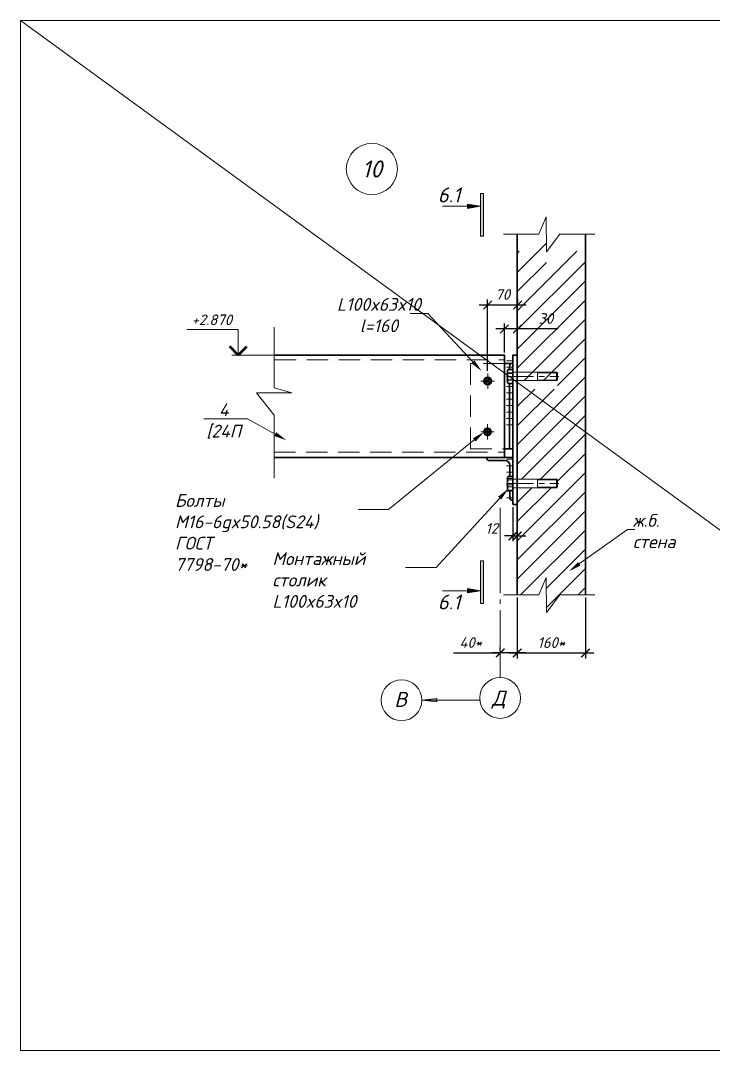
# Model space of a CAD drawing. Header units: millimetres. Extents: x -79646 to 95064, y -231229 to -58107.
# Drawn here: x -74966 to -73342, y -169327 to -166914 of the extents above; entities that cross this region are included whole.
import ezdxf
from ezdxf import colors
from ezdxf.entities.mleader import LeaderData, LeaderLine
from ezdxf.enums import TextEntityAlignment as Align
from ezdxf.math import Vec2, Vec3

# ---------------------------------------------------------------- set-up
doc = ezdxf.new("R2010")
doc.units = ezdxf.units.MM
doc.header["$PDMODE"] = 3
for name, pattern in [('CENTER', [50.8, 31.75, -6.35, 6.35, -6.35]), ('GOST2.303 5', [24, 20, -1.5, 1, -1.5]), ('HIDDEN', [0.375, 0.25, -0.125]), ('HIDDEN2', [0.1875, 0.125, -0.0625])]:
    doc.linetypes.add(name, pattern=pattern)
doc.layers.get('0').update_dxf_attribs({"lineweight": 5})
doc.layers.get('Defpoints').update_dxf_attribs({"lineweight": 0})
for name, color, linetype, lineweight in [('#Dimensions', 7, 'Continuous', 9), ('#Бетон разрез', 22, 'Continuous', 30), ('#Выноски', 7, 'Continuous', 15), ('#Оси', 7, 'Continuous', 9), ('#разм', 7, 'Continuous', 9), ('A-okno', 7, 'Continuous', 0), ('k_ Выноски', 40, 'Continuous', 13), ('k_ Металл', 1, 'Continuous', 30), ('k_ Металл_вид', 1, 'Continuous', 18), ('k_ Штриховка', 8, 'Continuous', 5), ('Металл для узлов', 7, 'Continuous', 30), ('сварка', 7, 'Continuous', 5), ('Тонкие линии', 7, 'Continuous', 13)]:
    doc.layers.add(name, color=color, linetype=linetype, lineweight=lineweight)
doc.styles.add('ESKDW', font='eskdw.shx', dxfattribs={"oblique": 15})
doc.styles.get("Standard").update_dxf_attribs({"font": 'arial.ttf'})
doc.styles.add('STEP PR', font='isocpeui.ttf')
doc.dimstyles.new('SPDS', dxfattribs={"dimscale": 50, "dimtxt": 2.5, "dimasz": 2, "dimexe": 1.25, "dimexo": 0.625, "dimtad": 1, "dimdec": 0, "dimrnd": 0.001, "dimtxsty": 'ESKDW', "dimblk": 'ARCHTICK', "dimcen": 2.5, "dimdle": 2, "dimclrd": 256, "dimclre": 256, "dimclrt": 7, "dimadec": 0, "dimazin": 2, "dimtfac": 0.75, "dimtdec": 0, "dimtmove": 1, "dimatfit": 3, "dimfxl": 1, "dimtolj": 1, "dimarcsym": 1})

# ---------------------------------------------------------------- blocks, each defined once
blk = doc.blocks.new('_ArchTick')
at = {"color": 0, "linetype": 'ByBlock', "const_width": 0.15}
blk.add_lwpolyline([(-0.5, -0.5), (0.5, 0.5)], dxfattribs=at)
blk = doc.blocks.new('*D612')
at = {"layer": '#Dimensions', "lineweight": -2, "transparency": 16777216}
for p, q in [((-73642.3, -168266), (-73642.3, -168408.7)), ((-73802, -168282.2), (-73802, -168408.7)), ((-73622.3, -168396.2), (-73822, -168396.2))]:
    blk.add_line(p, q, dxfattribs=at)
at = {"layer": 'Defpoints', "color": 0, "lineweight": 0, "transparency": 16777216}
for p in [(-73642.3, -168259.7), (-73802, -168276), (-73802, -168396.2)]:
    blk.add_point(p, dxfattribs=at)
at = {"layer": '#Dimensions', "lineweight": -2, "transparency": 16777216, "xscale": 20, "yscale": 20, "zscale": 20, "rotation": 180}
blk.add_blockref('_ArchTick', (-73802, -168396.2), dxfattribs=at)
at = {"layer": '#Dimensions', "lineweight": -2, "transparency": 16777216, "xscale": 20, "yscale": 20, "zscale": 20}
blk.add_blockref('_ArchTick', (-73642.3, -168396.2), dxfattribs=at)
at = {"layer": '#Dimensions', "transparency": 16777216, "insert": (-73722.2, -168371.7), "char_height": 25, "attachment_point": 5, "style": 'STEP PR'}
blk.add_mtext('\\A1;160*', dxfattribs=at)
blk = doc.blocks.new('*U247')
for points in [[(0, -0.5), (0, 0.5)], [(1, -0.5), (1, 0.5)], [(2, -0.5), (2, 0.5)], [(3, -0.5), (3, 0.5)], [(4, -0.5), (4, 0.5)], [(5, -0.5), (5, 0.5)], [(6, -0.5), (6, 0.5)], [(7, -0.5), (7, 0.5)], [(8, -0.5), (8, 0.5)], [(9, -0.5), (9, 0.5)], [(10, -0.5), (10, 0.5)]]:
    blk.add_lwpolyline(points)
blk = doc.blocks.new('*D613')
at = {"layer": '#Dimensions', "lineweight": -2, "transparency": 16777216}
for p, q in [((-73871.4, -167734.5), (-73871.4, -167568)), ((-73801, -167574.3), (-73801, -167568)), ((-73781, -167580.5), (-73891.4, -167580.5))]:
    blk.add_line(p, q, dxfattribs=at)
at = {"layer": 'Defpoints', "color": 0, "lineweight": 0, "transparency": 16777216}
for p in [(-73871.4, -167580.5), (-73801, -167580.5), (-73871.4, -167740.7)]:
    blk.add_point(p, dxfattribs=at)
at = {"layer": '#Dimensions', "lineweight": -2, "transparency": 16777216, "xscale": 20, "yscale": 20, "zscale": 20, "rotation": 180}
blk.add_blockref('_ArchTick', (-73871.4, -167580.5), dxfattribs=at)
at = {"layer": '#Dimensions', "lineweight": -2, "transparency": 16777216, "xscale": 20, "yscale": 20, "zscale": 20}
blk.add_blockref('_ArchTick', (-73801, -167580.5), dxfattribs=at)
at = {"layer": '#Dimensions', "transparency": 16777216, "insert": (-73836.2, -167555.9), "char_height": 25, "attachment_point": 5, "style": 'STEP PR'}
blk.add_mtext('\\A1;70', dxfattribs=at)
blk = doc.blocks.new('*D614')
at = {"layer": '#Dimensions', "lineweight": -2, "transparency": 16777216}
for p, q in [((-73782, -167636.7), (-73852.3, -167636.7)), ((-73832.3, -167691.6), (-73832.3, -167624.2)), ((-73802, -167691.6), (-73802, -167624.2)), ((-73705.7, -167636.7), (-73802, -167636.7))]:
    blk.add_line(p, q, dxfattribs=at)
at = {"layer": 'Defpoints', "color": 0, "lineweight": 0, "transparency": 16777216}
for p in [(-73832.3, -167636.7), (-73832.3, -167697.8), (-73802, -167697.8)]:
    blk.add_point(p, dxfattribs=at)
at = {"layer": '#Dimensions', "lineweight": -2, "transparency": 16777216, "xscale": 20, "yscale": 20, "zscale": 20, "rotation": 180}
blk.add_blockref('_ArchTick', (-73832.3, -167636.7), dxfattribs=at)
at = {"layer": '#Dimensions', "lineweight": -2, "transparency": 16777216, "xscale": 20, "yscale": 20, "zscale": 20}
blk.add_blockref('_ArchTick', (-73802, -167636.7), dxfattribs=at)
at = {"layer": '#Dimensions', "transparency": 16777216, "insert": (-73735.2, -167612.2), "char_height": 25, "attachment_point": 5, "style": 'STEP PR'}
blk.add_mtext('\\A1;30', dxfattribs=at)
blk = doc.blocks.new('A$C04BC7B76')
at = {"layer": 'Металл для узлов', "color": 7, "lineweight": 30, "ltscale": 10}
blk.add_lwpolyline([(-1, 5.4), (5.3, -2.2), (-1, -9.9), (-7.4, -2.2), (-1, 5.4)], dxfattribs=at)
at = {"layer": 'Тонкие линии', "ltscale": 20}
for p, q in [((4.5, -7.5), (-6.5, 3.1)), ((-6.4, -7.6), (4.5, 3.2))]:
    blk.add_line(p, q, dxfattribs=at)
at = {"layer": 'Тонкие линии', "lineweight": 5, "ltscale": 100}
for p, q in [((-1, -16.6), (-1, 12.3)), ((-13.6, -2.2), (11.6, -2.2))]:
    blk.add_line(p, q, dxfattribs=at)
at = {"layer": 'Тонкие линии', "ltscale": 20}
for centre, radius in [((-0.9, -2.2), 7.67), ((-1.1, -2.2), 6.36)]:
    blk.add_circle(centre, radius, dxfattribs=at)
blk = doc.blocks.new('*D615')
at = {"layer": '#Dimensions', "lineweight": -2, "transparency": 16777216}
for p, q in [((-73802, -168266), (-73802, -168408.4)), ((-73841.9, -168389.6), (-73841.9, -168383.4)), ((-73951.2, -168395.9), (-73841.9, -168395.9)), ((-73782, -168395.9), (-73861.9, -168395.9))]:
    blk.add_line(p, q, dxfattribs=at)
at = {"layer": 'Defpoints', "color": 0, "lineweight": 0, "transparency": 16777216}
for p in [(-73802, -168259.8), (-73841.9, -168395.9), (-73841.9, -168395.9)]:
    blk.add_point(p, dxfattribs=at)
at = {"layer": '#Dimensions', "lineweight": -2, "transparency": 16777216, "xscale": 20, "yscale": 20, "zscale": 20, "rotation": 180}
blk.add_blockref('_ArchTick', (-73841.9, -168395.9), dxfattribs=at)
at = {"layer": '#Dimensions', "lineweight": -2, "transparency": 16777216, "xscale": 20, "yscale": 20, "zscale": 20}
blk.add_blockref('_ArchTick', (-73802, -168395.9), dxfattribs=at)
at = {"layer": '#Dimensions', "transparency": 16777216, "insert": (-73911.1, -168371.4), "char_height": 25, "attachment_point": 5, "style": 'STEP PR'}
blk.add_mtext('\\A1;40*', dxfattribs=at)
blk = doc.blocks.new('*U248')
for points in [[(0, -0.5), (0, 0.5)], [(1, -0.5), (1, 0.5)], [(2, -0.5), (2, 0.5)], [(3, -0.5), (3, 0.5)], [(4, -0.5), (4, 0.5)], [(5, -0.5), (5, 0.5)], [(6, -0.5), (6, 0.5)]]:
    blk.add_lwpolyline(points)
blk = doc.blocks.new('A$C53553960')
at = {"layer": 'Металл для узлов', "ltscale": 20}
blk.add_lwpolyline([(-185.5, 44.3), (-196.2, 44.3), (-198, 41.2), (-198, 14), (-196.2, 11.2), (-185.5, 11.2), (-185.5, 44.3), (-185.5, 36.1)], dxfattribs=at)
at = {"layer": 'Тонкие линии', "color": 2, "linetype": 'CENTER', "ltscale": 2}
blk.add_line((-200.5, 27.8), (-78, 27.8), dxfattribs=at)
at = {"layer": 'Тонкие линии', "ltscale": 0.4}
for p, q in [((-198, 41.2), (-196.2, 44.3)), ((-198, 14.4), (-198, 41.2)), ((-196.2, 36.1), (-198, 39.2)), ((-196.2, 44.3), (-185.5, 44.3)), ((-185.5, 36.1), (-196.2, 36.1)), ((-185.5, 44.3), (-185.5, 11.2)), ((-196.2, 19.5), (-198, 16.3)), ((-196.2, 11.2), (-198, 14.4)), ((-185.5, 19.5), (-196.2, 19.5)), ((-185.5, 11.2), (-196.2, 11.2))]:
    blk.add_line(p, q, dxfattribs=at)
at = {"layer": 'Тонкие линии', "linetype": 'HIDDEN2', "lineweight": 5, "ltscale": 8}
for p, q in [((-128, 37.8), (-128, 17.8)), ((-128, 36.4), (-83, 36.4)), ((-83, 37.8), (-80.5, 35.3)), ((-83, 37.8), (-83, 17.8)), ((-80.5, 35.3), (-80.5, 20.3)), ((-128, 19.1), (-83, 19.1)), ((-80.5, 20.3), (-83, 17.8))]:
    blk.add_line(p, q, dxfattribs=at)
for points in [[(-184.1, 37.8), (-128, 37.8), (-83, 37.8)], [(-83, 17.8), (-128, 17.8), (-184.1, 17.8)]]:
    blk.add_lwpolyline(points, dxfattribs=at)
at = {"layer": 'Тонкие линии', "ltscale": 0.4}
for centre, radius, start, end in [((-178.3, 27.8), 19.7, 155.1221, 204.8779), ((-184.1, 39.2), 1.38, 180, 270), ((-184.1, 16.4), 1.38, 90, 180)]:
    blk.add_arc(centre, radius, start, end, dxfattribs=at)
blk = doc.blocks.new('*D616')
at = {"layer": '#Dimensions', "lineweight": -2, "transparency": 16777216}
for p, q in [((-73812.3, -168054.1), (-73812.3, -168134.2)), ((-73802, -168054.1), (-73802, -168134.2)), ((-73812.3, -168121.7), (-73832.3, -168121.7)), ((-73812.3, -168121.7), (-73802, -168121.7)), ((-73802, -168121.7), (-73782, -168121.7))]:
    blk.add_line(p, q, dxfattribs=at)
at = {"layer": 'Defpoints', "color": 0, "lineweight": 0, "transparency": 16777216}
for p in [(-73812.3, -168047.8), (-73802, -168047.8), (-73802, -168121.7)]:
    blk.add_point(p, dxfattribs=at)
at = {"layer": '#Dimensions', "lineweight": -2, "transparency": 16777216, "xscale": 20, "yscale": 20, "zscale": 20}
blk.add_blockref('_ArchTick', (-73812.3, -168121.7), dxfattribs=at)
at = {"layer": '#Dimensions', "lineweight": -2, "transparency": 16777216, "xscale": 20, "yscale": 20, "zscale": 20, "rotation": 180}
blk.add_blockref('_ArchTick', (-73802, -168121.7), dxfattribs=at)
at = {"layer": '#Dimensions', "transparency": 16777216, "insert": (-73861.9, -168104.2), "char_height": 25, "attachment_point": 5, "style": 'STEP PR'}
blk.add_mtext('\\A1;12', dxfattribs=at)
blk = doc.blocks.new('*U120')
at = {"layer": '#разм', "ltscale": 100, "elevation": 0}
for points in [[(4577173, -920400), (4575971, -920400)], [(4577173, -921000), (4577173, -920400)], [(4578032, -921000), (4577023, -921000)]]:
    blk.add_lwpolyline(points, dxfattribs=at)
at = {"layer": 'A-okno', "color": 0, "lineweight": 50, "ltscale": 100, "elevation": 0}
for points in [[(4577173, -921000), (4576973, -920800)], [(4577173, -921000), (4577373, -920800)]]:
    blk.add_lwpolyline(points, dxfattribs=at)
at = {"layer": '#разм', "style": 'STEP PR'}
for tag, p in [('ОТМЕТКА', (4576248, -920299)), ('ПРИМЕЧАНИЕ', (4577032, -920711))]:
    blk.add_attdef(tag, p, '', height=250, dxfattribs=at)
blk = doc.blocks.new('*U252')
at = {"linetype": 'ByBlock', "ltscale": 100}
h = blk.add_hatch(color=256, dxfattribs=at)
h.dxf.hatch_style = 1
h.paths.add_polyline_path([(-35, 0), (35, 0), (35, 1000), (-35, 1000)])
h = blk.add_hatch(color=256, dxfattribs=at)
h.dxf.hatch_style = 1
h.paths.add_polyline_path([(-335, 750), (-335, 700), (-335, 650), (-35, 700)])
for p, q in [((35, 1000), (-35, 1000)), ((-35, 1000), (-35, 0)), ((35, 0), (35, 1000)), ((-335, 750), (-335, 700)), ((-35, 700), (-335, 750)), ((-35, 700), (-335, 650)), ((-335, 650), (-335, 700)), ((-35, 0), (35, 0))]:
    blk.add_line(p, q, dxfattribs=at)
at = {"linetype": 'ByBlock', "ltscale": 100, "extrusion": (0, 1, 0), "elevation": 700}
blk.add_lwpolyline([(925, 0), (335, 0)], dxfattribs=at)
at = {"ltscale": 100, "style": 'STEP PR'}
blk.add_attdef('Nv', text='', height=350, dxfattribs=at).set_placement((-503, 790), align=Align.RIGHT)
blk = doc.blocks.new('*U115')
at = {"color": 0, "linetype": 'ByBlock', "lineweight": -2}
blk.add_circle((0, 0), 6, dxfattribs=at)
blk.add_attdef('Узел', text='', height=4, dxfattribs=at).set_placement((0, 0), align=Align.MIDDLE_CENTER)
blk = doc.blocks.new('*U253')
at = {"linetype": 'ByBlock', "ltscale": 100}
h = blk.add_hatch(color=256, dxfattribs=at)
h.dxf.hatch_style = 1
h.paths.add_polyline_path([(-35, -1000), (35, -1000), (35, 0), (-35, 0)])
h = blk.add_hatch(color=256, dxfattribs=at)
h.dxf.hatch_style = 1
h.paths.add_polyline_path([(-335, -750), (-335, -700), (-335, -650), (-35, -700)])
for p, q in [((-35, -1000), (-35, 0)), ((-35, 0), (35, 0)), ((35, 0), (35, -1000)), ((-35, -700), (-335, -650)), ((-335, -650), (-335, -700)), ((-335, -750), (-335, -700)), ((-35, -700), (-335, -750)), ((35, -1000), (-35, -1000))]:
    blk.add_line(p, q, dxfattribs=at)
at = {"linetype": 'ByBlock', "ltscale": 100, "extrusion": (0, -1, 0), "elevation": 700}
blk.add_lwpolyline([(-925, 0), (-335, 0)], dxfattribs=at)
at = {"ltscale": 100, "style": 'STEP PR'}
blk.add_attdef('Nv', text='', height=350, dxfattribs=at).set_placement((-503, -1140), align=Align.RIGHT)

msp = doc.modelspace()

# ---------------------------------------------------------------- hatches: boundary and pattern name
at = {"layer": 'k_ Выноски', "lineweight": 0, "ltscale": 10}
h = msp.add_hatch(color=7, dxfattribs=at)
h.dxf.hatch_style = 1
h.paths.add_polyline_path([(-73990.51277, -168502.48591), (-74025.43014, -168506.73412), (-73990.51277, -168506.72035)])
h.paths.add_polyline_path([(-73990.51277, -168506.72035), (-74025.43014, -168506.73412), (-73990.51277, -168510.36337)])
at = {"layer": 'k_ Штриховка'}
h = msp.add_hatch(dxfattribs=at)
h.set_pattern_fill('ANSI31', color=256, scale=10)
h.set_pattern_definition([(45, (-394943.19, 117476.88), (-22.4506403, 22.4506403), [])])
h.paths.add_polyline_path([(-73761.88513, -167682.92761), (-73711.43058, -167682.92761), (-73711.43058, -167622.92761), (-73761.88513, -167622.92761)], flags=24)
h.paths.add_polyline_path([(-73802.02312, -168259.76363), (-73751.75997, -168259.76363), (-73734.14871, -168218.87186), (-73733.71769, -168301.37488), (-73701.92956, -168259.70087), (-73642.30974, -168259.70087), (-73642.30974, -167454.49185), (-73701.92956, -167454.49185), (-73733.71769, -167496.16587), (-73734.14871, -167413.66285), (-73751.75997, -167454.55461), (-73802.02312, -167454.55461), (-73802.02312, -167757.35469), (-73709.79645, -167757.35469), (-73707.29645, -167759.85469), (-73707.29645, -167774.85469), (-73709.79645, -167777.35469), (-73802.02312, -167777.35469), (-73802.02312, -167987.81591), (-73709.79645, -167987.81591), (-73707.29645, -167990.31591), (-73707.29645, -168005.31591), (-73709.79645, -168007.81591), (-73802.02312, -168007.81591)])

# ---------------------------------------------------------------- linework, layer by layer
at = {"layer": '#Бетон разрез'}
for points in [[(-73802.02312, -168259.76363), (-73802.02312, -167414.55461)], [(-73642.30974, -167414.49185), (-73642.30974, -168016.81437), (-73642.30974, -168259.70087)]]:
    msp.add_lwpolyline(points, dxfattribs=at)
at = {"layer": '#Оси', "linetype": 'GOST2.303 5', "ltscale": 10, "extrusion": (1, 0.000541076, 0), "elevation": -73933.13127}
msp.add_lwpolyline([(-168016.01198, 0), (-168413.5839, 0)], dxfattribs=at)
at = {"color": 4}
msp.add_lwpolyline([(-74966.48365, -166914.03246), (-71651.63507, -166914.03246), (-71651.63507, -169327.26475), (-74966.48365, -169327.26475)], close=True, dxfattribs=at)
msp.add_lwpolyline([(-74966.48365, -166914.03246), (-71651.63507, -169327.26475)], dxfattribs=at)
at = {"layer": 'k_ Выноски', "color": 7, "lineweight": 0, "ltscale": 200}
msp.add_lwpolyline([(-73889.70421, -168506.65301), (-74025.58346, -168506.70661), (-73990.66609, -168502.4584), (-73990.66609, -168506.69284), (-73990.66609, -168510.33586), (-74025.58346, -168506.70661)], dxfattribs=at)
at = {"layer": 'k_ Выноски', "color": 7, "lineweight": 0, "ltscale": 10}
for centre in [(-74073.39595, -168506.67594), (-73842.18394, -168501.3748)]:
    msp.add_circle(centre, 47.8125, dxfattribs=at)
at = {"layer": 'k_ Металл', "linetype": 'Continuous', "lineweight": 30, "ltscale": 10}
for p, q in [((-73812.29645, -167937.81437), (-73875.29645, -167937.81437)), ((-73873.29645, -167937.81437), (-73873.29645, -167940.81437)), ((-73869.29645, -167944.81437), (-73831.29645, -167944.81437)), ((-73819.29645, -167956.81437), (-73819.29645, -167982.09896)), ((-73812.29645, -168037.81437), (-73812.29645, -167937.81437)), ((-73819.29645, -168015.22396), (-73819.29645, -168033.81437)), ((-73815.29645, -168037.81437), (-73812.29645, -168037.81437))]:
    msp.add_line(p, q, dxfattribs=at)
at = {"layer": 'k_ Металл', "lineweight": 30}
for points in [[(-74371.79965, -167697.81437), (-73832.26605, -167697.81437), (-73832.26605, -167937.81437)], [(-73832.29497, -167917.81437), (-73812.29645, -167917.81437), (-73812.30596, -167717.81437), (-73832.26605, -167717.81437)], [(-73812.30596, -167717.81437), (-73832.27556, -167717.81437)], [(-73819.79645, -167717.81437), (-73819.8072, -167731.25187)], [(-73819.91071, -167764.37687), (-73820.29645, -167917.81437)], [(-73832.29489, -167917.47496), (-73832.29945, -167937.81437), (-74371.7369, -167937.81437)]]:
    msp.add_lwpolyline(points, dxfattribs=at)
at = {"layer": 'k_ Металл', "linetype": 'Continuous', "lineweight": 30, "ltscale": 200}
msp.add_lwpolyline([(-73802.02312, -167697.81437), (-73812.29645, -167697.81438), (-73812.29645, -168047.82075), (-73802.02312, -168047.82075), (-73802.02312, -167697.81438)], dxfattribs=at)
at = {"layer": 'k_ Металл', "linetype": 'Continuous', "lineweight": 30, "ltscale": 10}
for centre, radius, start, end in [((-73869.29645, -167940.81437), 4, 180, 270), ((-73831.29645, -167956.81437), 12, 0, 90), ((-73815.29645, -168033.81437), 4, 180, 270)]:
    msp.add_arc(centre, radius, start, end, dxfattribs=at)
at = {"layer": 'k_ Металл_вид', "linetype": 'HIDDEN', "ltscale": 200}
for p, q in [((-74370.28551, -167708.81438), (-73832.27448, -167708.88748)), ((-74371.7369, -167925.51244), (-73832.29521, -167925.51244))]:
    msp.add_line(p, q, dxfattribs=at)
msp.add_lwpolyline([(-73832.26605, -167717.81437), (-73911.29645, -167717.81437), (-73911.29645, -167917.81437), (-73832.26605, -167917.81437)], dxfattribs=at)
at = {"layer": 'Тонкие линии', "ltscale": 500}
for points in [[(-73834.04407, -167414.55461), (-73751.75997, -167414.55461), (-73734.14871, -167373.66285), (-73733.71769, -167456.16587), (-73701.92956, -167414.49185), (-73620.31103, -167414.49185)], [(-74371.79965, -167632.35993), (-74371.79965, -167774.57265), (-74330.90789, -167786.28908), (-74413.41091, -167786.28908), (-74371.7369, -167838.67054), (-74371.7369, -167986.51187)], [(-73834.04407, -168259.76363), (-73751.75997, -168259.76363), (-73734.14871, -168218.87186), (-73733.71769, -168301.37488), (-73701.92956, -168259.70087), (-73620.31103, -168259.70087)]]:
    msp.add_lwpolyline(points, dxfattribs=at)

# ---------------------------------------------------------------- block references
at = {"layer": '#Dimensions'}
ref = msp.add_blockref('*U115', (-74142.76617, -167261.74116), dxfattribs=dict(at, xscale=10, yscale=10, zscale=10))
ref.add_attrib('Узел', '10', dxfattribs={"layer": '0', "color": 0, "linetype": 'ByBlock', "lineweight": -2, "height": 40, "style": 'STEP PR'}).set_placement((-74142.76617, -167261.74116), align=Align.MIDDLE_CENTER)
at = {"layer": '#Dimensions', "ltscale": 20}
ref = msp.add_blockref('*U120', (-532173.52628, -75597.80127, 0), dxfattribs=dict(at, xscale=0.1, yscale=0.1, zscale=0.1))
ref.add_attrib('ОТМЕТКА', '+2.870', (-74565.60828, -167627.72405, 0), dxfattribs={"layer": '#разм', "height": 25, "style": 'STEP PR'})
at = {"xscale": 0.1, "yscale": 0.1, "zscale": 0.1}
for name, p in [('*U252', (-73884.95551, -167419.06023)), ('*U253', (-73884.95551, -168179.94878))]:
    msp.add_blockref(name, p, dxfattribs=at).add_auto_attribs({'Nv': '6.1'})
at = {"layer": 'k_ Металл'}
for p in [(-73626.80256, -167775.5937), (-73626.80256, -168026.44079)]:
    msp.add_blockref('A$C53553960', p, dxfattribs=at)
at = {"layer": 'сварка', "xscale": -15, "yscale": 15, "zscale": 15, "rotation": 90}
for name, p in [('*U247', (-73819.79645, -167711.32194)), ('*U248', (-73819.79645, -167942.06773))]:
    msp.add_blockref(name, p, dxfattribs=at)
at = {"layer": 'Тонкие линии', "ltscale": 4, "xscale": -1.25, "yscale": 1.25, "zscale": 1.25}
for p in [(-73872.60763, -167756.06682), (-73872.91104, -167875.06651)]:
    msp.add_blockref('A$C04BC7B76', p, dxfattribs=at)

# ---------------------------------------------------------------- texts
at = {"layer": 'k_ Выноски', "color": 7, "lineweight": 0, "ltscale": 10, "char_height": 35, "width": 64.2235524, "style": 'STEP PR'}
for s, insert, attachment_point in [('В', (-74060.92706, -168487.29477), 3), ('Д', (-73861.32165, -168484.22283), 1)]:
    msp.add_mtext(s, dxfattribs=dict(at, insert=insert, attachment_point=attachment_point))

# ---------------------------------------------------------------- dimensions: what is measured, and where the dimension line sits
at = {"layer": '#Dimensions'}
dim = msp.add_linear_dim(base=(-73871.38977, -167580.51183), p1=(-73801.02312, -167580.51183), p2=(-73871.38977, -167740.73462), angle=180, dimstyle='SPDS', override={"dimscale": 10, "dimgap": 1.2, "dimrnd": 5, "dimtxsty": 'STEP PR', "dimblk1": 'ArchTick', "dimblk2": 'ArchTick', "dimsah": 1, "dimclrt": 256}, dxfattribs=at)
dim.commit()
dim.dimension.update_dxf_attribs({"geometry": '*D613', "text_midpoint": (-73836.20645, -167555.85084)})
dim = msp.add_linear_dim(base=(-73832.26605, -167636.67761), p1=(-73802.02312, -167697.81437), p2=(-73832.26605, -167697.81437), angle=180, dimstyle='SPDS', override={"dimscale": 10, "dimgap": 1.2, "dimrnd": 5, "dimtxsty": 'STEP PR', "dimblk1": 'ArchTick', "dimblk2": 'ArchTick', "dimsah": 1, "dimclrt": 256}, dxfattribs=at)
dim.commit()
dim.dimension.update_dxf_attribs({"geometry": '*D614', "text_midpoint": (-73735.17111, -167632.89467), "dimtype": 160})
for base, p1, p2, text, picture, middle in [((-73802.02312, -168121.72572), (-73812.29645, -168047.82075), (-73802.02312, -168047.82075), '12', '*D616', (-73861.87857, -168128.74046)), ((-73841.93832, -168395.89375), (-73802.02312, -168259.76363), (-73841.93832, -168395.89375), '<>*', '*D615', (-73911.08769, -168386.37589))]:
    dim = msp.add_linear_dim(base=base, p1=p1, p2=p2, text=text, dimstyle='SPDS', override={"dimscale": 10, "dimgap": 1.2, "dimrnd": 5, "dimtxsty": 'STEP PR', "dimblk1": 'ArchTick', "dimblk2": 'ArchTick', "dimsah": 1, "dimclrt": 256}, dxfattribs=at)
    dim.commit()
    dim.dimension.update_dxf_attribs({"geometry": picture, "text_midpoint": middle, "dimtype": 160})
dim = msp.add_linear_dim(base=(-73802.02312, -168396.24539), p1=(-73642.30974, -168259.70087), p2=(-73802.02312, -168275.95974), angle=180, text='<>*', dimstyle='SPDS', override={"dimscale": 10, "dimgap": 1.2, "dimrnd": 5, "dimtxsty": 'STEP PR', "dimblk1": 'ArchTick', "dimblk2": 'ArchTick', "dimsah": 1, "dimclrt": 256}, dxfattribs=at)
dim.commit()
dim.dimension.update_dxf_attribs({"geometry": '*D612', "text_midpoint": (-73722.16643, -168371.74539)})

# ---------------------------------------------------------------- leaders
at = {"layer": '#Выноски'}
ml = msp.add_multileader_mtext('Standard', dxfattribs=at)
ml.set_content('L100x63x10\\Pl=160', color=256, style='STEP PR')
ml.set_leader_properties(color=256, linetype='ByLayer', lineweight=-1)
ml.build(insert=Vec2(0, 0))
ml.multileader.update_dxf_attribs({"text_left_attachment_type": 6, "text_right_attachment_type": 6, "dogleg_length": 0, "arrow_head_size": 30, "scale": 0.1})
ctx = ml.context
ctx.base_point, ctx.scale, ctx.char_height, ctx.arrow_head_size, ctx.landing_gap_size, ctx.plane_origin = Vec3(-74240.82467, -167600.12998), 0.1, 30, 30, 12.5, Vec3(-45735.87633, -192308.29766)
ctx.left_attachment, ctx.right_attachment, ctx.text_align_type = 6, 6, 1
notes = []
notes.append((ctx, [(1, (1, 1, 0), (-74012.05194, -167600.12998), (-1, 0), 0, [(0, [(-73885.43801, -167735.54188)], 0, [])])]))
ctx.mtext.insert, ctx.mtext.rotation, ctx.mtext.width, ctx.mtext.alignment, ctx.mtext.flow_direction = Vec3(-74126.43831, -167564.12998), 6.2831853072, 284.9246097, 2, 5
ml = msp.add_multileader_mtext('Standard', dxfattribs=at)
ml.set_content('\\A1;4\\P[24П', color=256, style='STEP PR')
ml.set_leader_properties(color=256, linetype='ByLayer', lineweight=-1)
ml.build(insert=Vec2(0, 0))
ml.multileader.update_dxf_attribs({"text_left_attachment_type": 6, "text_right_attachment_type": 6, "dogleg_length": 0, "arrow_head_size": 30, "scale": 0.1})
ctx = ml.context
ctx.base_point, ctx.scale, ctx.char_height, ctx.arrow_head_size, ctx.landing_gap_size, ctx.plane_origin = Vec3(-74545.58887, -167846.98926), 0.1, 30, 30, 12.5, Vec3(-46263.17808, -192419.64995)
ctx.left_attachment, ctx.right_attachment, ctx.text_align_type = 6, 6, 1
notes.append((ctx, [(1, (1, 1, 0), (-74434.54341, -167846.98926), (-1, 0), 0, [(0, [(-74343.18557, -167897.57506)], 0, [])])]))
ctx.mtext.insert, ctx.mtext.rotation, ctx.mtext.alignment, ctx.mtext.flow_direction = Vec3(-74490.06614, -167810.98926), 6.2831853072, 2, 5
ml = msp.add_multileader_mtext('Standard', dxfattribs=at)
ml.set_content('Болты М16-6gx50.58(S24)\\PГОСТ 7798-70*', color=256, style='STEP PR')
ml.set_leader_properties(color=256, linetype='ByLayer', lineweight=-1)
ml.build(insert=Vec2(0, 0))
ml.multileader.update_dxf_attribs({"text_left_attachment_type": 6, "text_right_attachment_type": 6, "dogleg_length": 0, "arrow_head_size": 30, "scale": 0.1})
ctx = ml.context
ctx.base_point, ctx.scale, ctx.char_height, ctx.arrow_head_size, ctx.landing_gap_size, ctx.plane_origin = Vec3(-74616.94139, -168059.59303), 0.1, 30, 30, 12.5, Vec3(-46159.84623, -191710.52299)
ctx.left_attachment, ctx.right_attachment = 6, 6
notes.append((ctx, [(1, (1, 1, 0), (-74103.82775, -168059.59303), (-1, 0), 0, [(1, [(-73879.53549, -167877.81437)], 0, [])])]))
ctx.mtext.insert, ctx.mtext.rotation, ctx.mtext.width, ctx.mtext.defined_height, ctx.mtext.flow_direction = Vec3(-74604.44139, -168023.59303), 6.2831853072, 583.7803223, 174.68662, 5
ml = msp.add_multileader_mtext('Standard', dxfattribs=at)
ml.set_content('Монтажный столик\\PL100x63x10', color=256, style='STEP PR')
ml.set_leader_properties(color=256, linetype='ByLayer', lineweight=-1)
ml.build(insert=Vec2(0, 0))
ml.multileader.update_dxf_attribs({"text_left_attachment_type": 6, "text_right_attachment_type": 6, "dogleg_length": 0, "arrow_head_size": 30, "scale": 0.1})
ctx = ml.context
ctx.base_point, ctx.scale, ctx.char_height, ctx.arrow_head_size, ctx.landing_gap_size, ctx.plane_origin = Vec3(-74388.47392, -168196.00647), 0.1, 30, 30, 12.5, Vec3(-46159.84623, -191909.32515)
ctx.left_attachment, ctx.right_attachment = 6, 6
notes.append((ctx, [(1, (1, 1, 0), (-73992.17847, -168196.00647), (-1, 0), 0, [(1, [(-73822.9698, -168010.95379)], 0, [])])]))
ctx.mtext.insert, ctx.mtext.rotation, ctx.mtext.width, ctx.mtext.defined_height, ctx.mtext.flow_direction = Vec3(-74375.97392, -168160.00647), 6.2831853072, 583.7803223, 174.68662, 5
ml = msp.add_multileader_mtext('Standard', dxfattribs=at)
ml.set_content('ж.б. стена', color=256, style='STEP PR')
ml.set_leader_properties(color=256, linetype='ByLayer', lineweight=-1)
ml.build(insert=Vec2(0, 0))
ml.multileader.update_dxf_attribs({"text_left_attachment_type": 6, "text_right_attachment_type": 6, "dogleg_length": 0, "arrow_head_size": 30, "scale": 0.1})
ctx = ml.context
ctx.base_point, ctx.scale, ctx.char_height, ctx.arrow_head_size, ctx.landing_gap_size, ctx.plane_origin = Vec3(-73543.39698, -168106.27964), 0.1, 30, 30, 12.5, Vec3(-45086.30183, -191710.52299)
ctx.left_attachment, ctx.right_attachment = 6, 6
notes.append((ctx, [(0, (1, 1, 0), (-73543.39698, -168106.27964), (1, 0), 0, [(1, [(-73681.20204, -168204.63406)], 0, [])])]))
ctx.mtext.insert, ctx.mtext.rotation, ctx.mtext.width, ctx.mtext.flow_direction = Vec3(-73530.89698, -168070.27964), 6.2831853072, 48.6431965, 5
for ctx, leaders in notes:
    for number, flags, end, landing, length, lines in leaders:
        leader = LeaderData()
        leader.index, (leader.has_last_leader_line, leader.has_dogleg_vector, leader.attachment_direction) = number, flags
        leader.last_leader_point, leader.dogleg_vector, leader.dogleg_length = Vec3(end), Vec3(landing), length
        for number, points, colour, breaks in lines:
            line = LeaderLine()
            line.index, line.vertices, line.color, line.breaks = number, Vec3.list(points), colors.encode_raw_color(colour), breaks
            leader.lines.append(line)
        ctx.leaders.append(leader)

doc.saveas('drawing.dxf')
